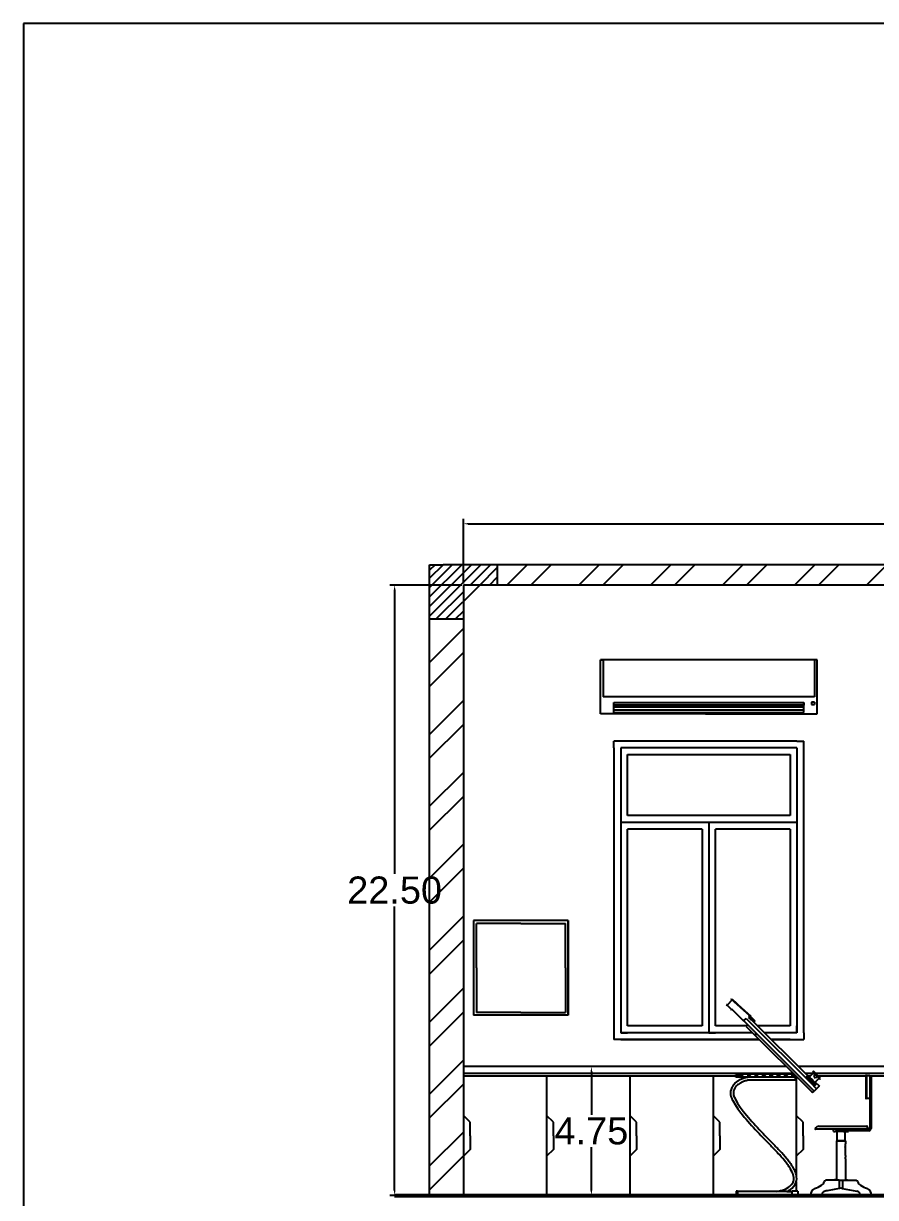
# Model space of a CAD drawing. Header units: inches. Extents: x -3799 to 177, y -208 to 0.
# Drawn here: x -3798.72 to -3767.3, y -180.42 to -137.14 of the extents above; entities that cross this region are included whole.
import ezdxf

# ---------------------------------------------------------------- set-up
doc = ezdxf.new("R2010")
doc.units = ezdxf.units.IN
doc.header["$MEASUREMENT"] = 0
doc.styles.get("Standard").update_dxf_attribs({"font": 'arial.ttf'})
doc.dimstyles.get("Standard").update_dxf_attribs({"dimtxt": 1, "dimasz": 0.18, "dimexe": 0.18, "dimexo": 0.0625, "dimgap": 0.09, "dimtad": 0, "dimtih": 1, "dimtoh": 1, "dimdec": 4, "dimzin": 0, "dimdsep": 46, "dimtxsty": 'Standard', "dimcen": 0.09, "dimadec": 0, "dimazin": 0, "dimtfac": 1, "dimtdec": 4, "dimtofl": 0, "dimtmove": 0, "dimatfit": 3, "dimfxl": 1, "dimtolj": 1, "dimtzin": 0, "dimarcsym": 0})

# ---------------------------------------------------------------- blocks, each defined once
blk = doc.blocks.new('*D51')
at = {"color": 0, "lineweight": -2, "transparency": 16777216}
for p, q in [((-3775.94, -175.595), (-3777.958, -175.595)), ((-3777.778, -175.775), (-3777.778, -177.371)), ((-3777.778, -180.165), (-3777.778, -178.568)), ((-3775.972, -180.345), (-3777.958, -180.345))]:
    blk.add_line(p, q, dxfattribs=at)
at = {"color": 0, "transparency": 16777216}
for points in [[(-3777.808, -175.775), (-3777.748, -175.775), (-3777.778, -175.595)], [(-3777.808, -180.165), (-3777.748, -180.165), (-3777.778, -180.345)]]:
    blk.add_solid(points, dxfattribs=at)
at = {"layer": 'Defpoints', "color": 0, "transparency": 16777216}
for p in [(-3775.878, -175.595), (-3777.778, -180.345), (-3775.909, -180.345)]:
    blk.add_point(p, dxfattribs=at)
at = {"color": 0, "transparency": 16777216, "insert": (-3777.778, -177.97), "char_height": 1, "attachment_point": 5}
blk.add_mtext('\\A1;4.75', dxfattribs=at)
blk = doc.blocks.new('*D52')
at = {"color": 0, "lineweight": -2, "transparency": 16777216}
for p, q in [((-3782.559, -157.845), (-3785.214, -157.845)), ((-3785.034, -158.025), (-3785.034, -168.494)), ((-3785.034, -180.165), (-3785.034, -169.695)), ((-3782.559, -180.345), (-3785.214, -180.345))]:
    blk.add_line(p, q, dxfattribs=at)
at = {"color": 0, "transparency": 16777216}
for points in [[(-3785.064, -158.025), (-3785.004, -158.025), (-3785.034, -157.845)], [(-3785.064, -180.165), (-3785.004, -180.165), (-3785.034, -180.345)]]:
    blk.add_solid(points, dxfattribs=at)
at = {"layer": 'Defpoints', "color": 0, "transparency": 16777216}
for p in [(-3782.497, -157.845), (-3785.034, -180.345), (-3782.497, -180.345)]:
    blk.add_point(p, dxfattribs=at)
at = {"color": 0, "transparency": 16777216, "insert": (-3785.034, -169.095), "char_height": 1, "attachment_point": 5}
blk.add_mtext('\\A1;22.50', dxfattribs=at)
blk = doc.blocks.new('*D53')
at = {"color": 0, "lineweight": -2, "transparency": 16777216}
for p, q in [((-3782.497, -157.782), (-3782.497, -155.405)), ((-3782.317, -155.585), (-3751.905, -155.585)), ((-3717.927, -155.585), (-3748.338, -155.585)), ((-3717.747, -157.782), (-3717.747, -155.405))]:
    blk.add_line(p, q, dxfattribs=at)
at = {"color": 0, "transparency": 16777216}
for points in [[(-3782.317, -155.555), (-3782.317, -155.615), (-3782.497, -155.585)], [(-3717.927, -155.555), (-3717.927, -155.615), (-3717.747, -155.585)]]:
    blk.add_solid(points, dxfattribs=at)
at = {"layer": 'Defpoints', "color": 0, "transparency": 16777216}
for p in [(-3717.747, -155.585), (-3782.497, -157.845), (-3717.747, -157.845)]:
    blk.add_point(p, dxfattribs=at)
at = {"color": 0, "transparency": 16777216, "insert": (-3750.122, -155.585), "char_height": 1, "attachment_point": 5}
blk.add_mtext('\\A1;64.75', dxfattribs=at)

msp = doc.modelspace()

# ---------------------------------------------------------------- hatches: boundary and pattern name
h = msp.add_hatch()
h.set_pattern_fill('ANSI32', color=256, scale=5)
h.set_pattern_definition([(45, (-3901.0842, -230.3038), (-1.325825, 1.325825), []), (45, (-3900.2004, -230.3038), (-1.325825, 1.325825), [])])
h.paths.add_polyline_path([(-3783.74675, -180.34483), (-3782.49675, -180.34483), (-3782.49675, -159.09464), (-3783.74675, -159.09464)])
h.paths.add_polyline_path([(-3718.99675, -157.8449), (-3718.99675, -157.09483), (-3781.24675, -157.09483), (-3781.24675, -157.8449)])
h.paths.add_polyline_path([(-3716.99675, -159.09464), (-3717.74675, -159.09464), (-3717.74675, -180.34483), (-3716.99675, -180.34483)])

# ---------------------------------------------------------------- linework, layer by layer
for p, q in [((-3798.72189, -137.14132), (-3798.72189, -207.14132)), ((-3698.72189, -137.14132), (-3798.72189, -137.14132)), ((-3783.74675, -157.93013), (-3782.91146, -157.09483)), ((-3783.74675, -158.28368), (-3782.5579, -157.09483)), ((-3783.74675, -158.63724), (-3782.20435, -157.09483)), ((-3783.74675, -158.99079), (-3781.8508, -157.09483)), ((-3783.24675, -157.09483), (-3783.74675, -157.59483)), ((-3783.54284, -157.09483), (-3783.74675, -157.29875)), ((-3782.24724, -157.84483), (-3781.49724, -157.09483)), ((-3781.24675, -157.09483), (-3781.24675, -157.84483)), ((-3781.89369, -157.84483), (-3781.24675, -157.1979)), ((-3783.1435, -159.09464), (-3781.89376, -157.8449)), ((-3781.54014, -157.84483), (-3781.24675, -157.55145)), ((-3783.49705, -159.09464), (-3782.49675, -158.09434)), ((-3782.78995, -159.09464), (-3782.49675, -158.80145)), ((-3783.74675, -159.09464), (-3782.49675, -159.09464)), ((-3769.44675, -160.59422), (-3777.44675, -160.59422)), ((-3777.44675, -162.59422), (-3777.44675, -160.59422)), ((-3777.44675, -160.59422), (-3777.34675, -160.59422)), ((-3777.34675, -160.59422), (-3777.34675, -161.96334)), ((-3769.54675, -160.59422), (-3769.54675, -161.96334)), ((-3769.44675, -162.59422), (-3769.44675, -160.59422)), ((-3769.54675, -161.96334), (-3777.34675, -161.96334)), ((-3776.94675, -162.54422), (-3776.94675, -162.16922)), ((-3776.94675, -162.16922), (-3769.94675, -162.16922)), ((-3769.94675, -162.26922), (-3776.94675, -162.26922)), ((-3769.94675, -162.54422), (-3769.94675, -162.16922)), ((-3769.94675, -162.16922), (-3769.94675, -162.26922)), ((-3769.54723, -162.15902), (-3769.66436, -162.15902)), ((-3769.66436, -162.15902), (-3769.66436, -162.24392)), ((-3769.66436, -162.24392), (-3769.54723, -162.24392)), ((-3769.54723, -162.15902), (-3769.54723, -162.24392)), ((-3773.57175, -162.59422), (-3777.44675, -162.59422)), ((-3769.94675, -162.34422), (-3776.94675, -162.34422)), ((-3776.94675, -162.54422), (-3776.94675, -162.44422)), ((-3776.94675, -162.44422), (-3769.94675, -162.44422)), ((-3776.94675, -162.54422), (-3773.44675, -162.54422)), ((-3773.57175, -162.59422), (-3769.44675, -162.59422)), ((-3773.44675, -162.54422), (-3769.94675, -162.54422)), ((-3769.94675, -162.54422), (-3769.94675, -162.34422)), ((-3770.19675, -163.59422), (-3776.94675, -163.59422)), ((-3776.94675, -163.84422), (-3776.94675, -163.59422)), ((-3770.19675, -163.59422), (-3769.94675, -163.59422)), ((-3769.94675, -174.34483), (-3769.94675, -163.59422)), ((-3776.94675, -163.84422), (-3776.94675, -174.59483)), ((-3776.69675, -163.84422), (-3776.69675, -174.34483)), ((-3770.19675, -163.84422), (-3776.69675, -163.84422)), ((-3776.69675, -163.84422), (-3776.69675, -164.09422)), ((-3773.44675, -163.84422), (-3773.69675, -163.84422)), ((-3770.19675, -163.84422), (-3770.44675, -163.84422)), ((-3770.19675, -163.84422), (-3770.19675, -174.34483)), ((-3776.94675, -164.09422), (-3776.94675, -174.59483)), ((-3776.44675, -166.34483), (-3776.44675, -164.09422)), ((-3776.44675, -164.09422), (-3773.69675, -164.09422)), ((-3773.69675, -164.09422), (-3770.44675, -164.09422)), ((-3770.44675, -164.09422), (-3770.44675, -166.34483)), ((-3770.19675, -166.59483), (-3776.69675, -166.59483)), ((-3770.44675, -166.34483), (-3776.44675, -166.34483)), ((-3773.44675, -166.59483), (-3773.44675, -174.34483)), ((-3776.44675, -174.09483), (-3776.44675, -166.84483)), ((-3773.69675, -166.84483), (-3776.44675, -166.84483)), ((-3773.69675, -166.84483), (-3773.69675, -174.09483)), ((-3773.19675, -174.09483), (-3773.19675, -166.84483)), ((-3770.44675, -166.84483), (-3773.19675, -166.84483)), ((-3770.44675, -166.84483), (-3770.44675, -174.09483)), ((-3782.12075, -170.21491), (-3782.12075, -173.70466)), ((-3778.63099, -170.21491), (-3782.12075, -170.21491)), ((-3780.37587, -170.31491), (-3782.02075, -170.31491)), ((-3782.02075, -171.95979), (-3782.02075, -170.31491)), ((-3780.37587, -170.31491), (-3778.73099, -170.31491)), ((-3778.73099, -171.95979), (-3778.73099, -170.31491)), ((-3778.63099, -170.21491), (-3778.63099, -173.70466)), ((-3778.63099, -173.70466), (-3778.63099, -170.21491)), ((-3782.02075, -171.95979), (-3782.02075, -173.60466)), ((-3778.73099, -171.95979), (-3778.73099, -173.60466)), ((-3772.62269, -173.10476), (-3772.6128, -173.09483)), ((-3772.78455, -173.3129), (-3772.79422, -173.3233)), ((-3772.79422, -173.3233), (-3772.77819, -173.33951)), ((-3772.77598, -173.30367), (-3772.75825, -173.32014)), ((-3772.75825, -173.32014), (-3772.76757, -173.33024)), ((-3772.76757, -173.33024), (-3772.75698, -173.34098)), ((-3772.76698, -173.35085), (-3772.75698, -173.34098)), ((-3772.63577, -173.48577), (-3772.62348, -173.4979)), ((-3772.59589, -173.50422), (-3772.58682, -173.49527)), ((-3778.63099, -173.70466), (-3782.12075, -173.70466)), ((-3780.37587, -173.60466), (-3782.02075, -173.60466)), ((-3780.37587, -173.60466), (-3778.73099, -173.60466)), ((-3772.07454, -173.82095), (-3772.07008, -173.8165)), ((-3772.07008, -173.8165), (-3772.06562, -173.82096)), ((-3771.96658, -173.79535), (-3771.95005, -173.81255)), ((-3771.90925, -173.85317), (-3771.89004, -173.87247)), ((-3771.90643, -173.75442), (-3771.89561, -173.74243)), ((-3771.87223, -173.8902), (-3771.87165, -173.89078)), ((-3771.87165, -173.89078), (-3771.87137, -173.89051)), ((-3771.8567, -173.85957), (-3771.81312, -173.90394)), ((-3771.81312, -173.90394), (-3771.81199, -173.9028)), ((-3771.75491, -173.90564), (-3771.79594, -173.94675)), ((-3771.78491, -173.8757), (-3771.75491, -173.90564)), ((-3771.83936, -174.34483), (-3776.69675, -174.34483)), ((-3776.69675, -174.34483), (-3776.44675, -174.34483)), ((-3773.69675, -174.09483), (-3776.44675, -174.09483)), ((-3773.44675, -174.34483), (-3773.19675, -174.34483)), ((-3772.05152, -174.09483), (-3773.19675, -174.09483)), ((-3772.07045, -174.11373), (-3772.06595, -174.10924)), ((-3772.06595, -174.11823), (-3772.07045, -174.11373)), ((-3771.72619, -174.40168), (-3771.71355, -174.38899)), ((-3771.72619, -174.40168), (-3771.67856, -174.40412)), ((-3771.72243, -174.42524), (-3771.71251, -174.41539)), ((-3771.71251, -174.41539), (-3771.7165, -174.41139)), ((-3771.67856, -174.40412), (-3771.67041, -174.39597)), ((-3770.44675, -174.09483), (-3771.6473, -174.09483)), ((-3770.19675, -174.34483), (-3771.39635, -174.34483)), ((-3770.19675, -174.34483), (-3770.19675, -174.09483)), ((-3769.94675, -174.34483), (-3769.94675, -174.59483)), ((-3771.58937, -174.59483), (-3776.94675, -174.59483)), ((-3776.69675, -174.59483), (-3776.94675, -174.59483)), ((-3776.69675, -174.59483), (-3771.58937, -174.59483)), ((-3770.44675, -174.59483), (-3771.1454, -174.59483)), ((-3771.1454, -174.59483), (-3769.94675, -174.59483)), ((-3770.58943, -175.59483), (-3782.49675, -175.59483)), ((-3761.65956, -175.59483), (-3770.14161, -175.59483)), ((-3770.33945, -175.84483), (-3782.49675, -175.84483)), ((-3772.44583, -175.94483), (-3782.49675, -175.94483)), ((-3779.4275, -175.94483), (-3779.4275, -180.34483)), ((-3776.35825, -175.94483), (-3776.35825, -180.34483)), ((-3773.289, -175.94483), (-3773.289, -180.34483)), ((-3772.44583, -175.89518), (-3772.44119, -175.89518)), ((-3772.44583, -175.89518), (-3772.44583, -175.89986)), ((-3772.30547, -175.89518), (-3772.31474, -175.89518)), ((-3772.1745, -175.89518), (-3772.17902, -175.89518)), ((-3772.17104, -175.89203), (-3772.1745, -175.89518)), ((-3772.14311, -175.86656), (-3772.13966, -175.86341)), ((-3772.13966, -175.86341), (-3772.13501, -175.86341)), ((-3772.03532, -175.89203), (-3772.03877, -175.89518)), ((-3772.03877, -175.89518), (-3772.03405, -175.89518)), ((-3772.00395, -175.86341), (-3772.00885, -175.86341)), ((-3772.00741, -175.86656), (-3772.00395, -175.86341)), ((-3771.90284, -175.89518), (-3771.90789, -175.89518)), ((-3771.89943, -175.89203), (-3771.90284, -175.89518)), ((-3771.87186, -175.86656), (-3771.86845, -175.86341)), ((-3771.86845, -175.86341), (-3771.86355, -175.86341)), ((-3771.76389, -175.89203), (-3771.76733, -175.89518)), ((-3771.76733, -175.89518), (-3771.7626, -175.89518)), ((-3771.73252, -175.86341), (-3771.73727, -175.86341)), ((-3771.73597, -175.86656), (-3771.73252, -175.86341)), ((-3771.63177, -175.89518), (-3771.6363, -175.89518)), ((-3771.62832, -175.89203), (-3771.63177, -175.89518)), ((-3771.60041, -175.86656), (-3771.59696, -175.86341)), ((-3771.59696, -175.86341), (-3771.59228, -175.86341)), ((-3771.49245, -175.89203), (-3771.49587, -175.89518)), ((-3771.46126, -175.86341), (-3771.4658, -175.86341)), ((-3771.4647, -175.86656), (-3771.46126, -175.86341)), ((-3770.21975, -175.98471), (-3770.21975, -179.5931)), ((-3769.60587, -175.84483), (-3769.89066, -175.84483)), ((-3769.8458, -175.98048), (-3769.8333, -175.99289)), ((-3769.82379, -175.95864), (-3769.81152, -175.97096)), ((-3769.7059, -175.94483), (-3769.79028, -175.94483)), ((-3769.77836, -175.97569), (-3769.76616, -175.98797)), ((-3769.69239, -176.05655), (-3769.67873, -176.0702)), ((-3769.67873, -176.0702), (-3769.67831, -176.06978)), ((-3769.64119, -176.05637), (-3769.64939, -176.06452)), ((-3769.54237, -176.20787), (-3769.62669, -176.12255)), ((-3769.61264, -176.08509), (-3769.62071, -176.09317)), ((-3769.61985, -175.79869), (-3769.61807, -175.7969)), ((-3769.61806, -175.80047), (-3769.61985, -175.79869)), ((-3769.3259, -176.03102), (-3769.58904, -175.76793)), ((-3769.53426, -176.17938), (-3769.5826, -176.13122)), ((-3769.52199, -175.89662), (-3769.45461, -175.96395)), ((-3769.51182, -176.0212), (-3769.51552, -176.01755)), ((-3761.40958, -175.84483), (-3769.51212, -175.84483)), ((-3769.5101, -176.01948), (-3769.51182, -176.0212)), ((-3767.65772, -175.94483), (-3769.4121, -175.94483)), ((-3769.35668, -176.06172), (-3769.36233, -176.05609)), ((-3769.35493, -176.05997), (-3769.35668, -176.06172)), ((-3767.56331, -175.92747), (-3767.52254, -175.92747)), ((-3767.5118, -175.93821), (-3767.5118, -175.96898)), ((-3763.51596, -175.94483), (-3767.5118, -175.94483)), ((-3767.5118, -175.97431), (-3767.5118, -175.96898)), ((-3767.5118, -175.96898), (-3767.5059, -175.96898)), ((-3767.46906, -175.96898), (-3767.4638, -175.96898)), ((-3767.4638, -175.96898), (-3767.4638, -175.97431)), ((-3769.62827, -176.55606), (-3769.62365, -176.56068)), ((-3769.62365, -176.56068), (-3769.61902, -176.55605)), ((-3769.53794, -176.29014), (-3769.56713, -176.31933)), ((-3769.56591, -176.50043), (-3769.56471, -176.50162)), ((-3769.56145, -176.50506), (-3769.56471, -176.50162)), ((-3769.55683, -176.50043), (-3769.56145, -176.50506)), ((-3769.53794, -176.29014), (-3769.55028, -176.27757)), ((-3769.53277, -176.22273), (-3769.54497, -176.21046)), ((-3769.51154, -176.20204), (-3769.53426, -176.17938)), ((-3769.51598, -176.26826), (-3769.52822, -176.25592)), ((-3769.37295, -176.30955), (-3769.36948, -176.313)), ((-3769.36948, -176.313), (-3769.37295, -176.31647)), ((-3772.46962, -176.78971), (-3772.47077, -176.7877)), ((-3767.5118, -176.76351), (-3767.5118, -177.83843)), ((-3782.24675, -177.6458), (-3782.49675, -177.3958)), ((-3779.1775, -177.6458), (-3779.4275, -177.3958)), ((-3776.10825, -177.6458), (-3776.35825, -177.3958)), ((-3773.039, -177.6458), (-3773.289, -177.3958)), ((-3769.96975, -177.6458), (-3770.21975, -177.3958)), ((-3782.24675, -178.1458), (-3782.24675, -177.6458)), ((-3779.1775, -178.1458), (-3779.1775, -177.6458)), ((-3776.10825, -178.1458), (-3776.10825, -177.6458)), ((-3773.039, -178.1458), (-3773.039, -177.6458)), ((-3769.96975, -178.1458), (-3769.96975, -177.6458)), ((-3769.37167, -177.79185), (-3767.62248, -177.79185)), ((-3767.62248, -177.79185), (-3767.62109, -177.79185)), ((-3767.60766, -177.80528), (-3767.60766, -177.81585)), ((-3782.24675, -178.1458), (-3782.24675, -178.6458)), ((-3779.1775, -178.1458), (-3779.1775, -178.6458)), ((-3776.10825, -178.1458), (-3776.10825, -178.6458)), ((-3773.039, -178.1458), (-3773.039, -178.6458)), ((-3769.96975, -178.1458), (-3769.96975, -178.6458)), ((-3768.84586, -177.97452), (-3768.84586, -177.98296)), ((-3768.84586, -177.98296), (-3768.79259, -177.98296)), ((-3768.73469, -177.95296), (-3768.73469, -177.9583)), ((-3768.73469, -177.9583), (-3768.72959, -177.9583)), ((-3768.35116, -177.98296), (-3768.29821, -177.98282)), ((-3768.29821, -177.98282), (-3768.29821, -177.97452)), ((-3782.24675, -178.6458), (-3782.49675, -178.8958)), ((-3779.1775, -178.6458), (-3779.4275, -178.8958)), ((-3776.10825, -178.6458), (-3776.35825, -178.8958)), ((-3773.039, -178.6458), (-3773.289, -178.8958)), ((-3771.08855, -178.42793), (-3771.08534, -178.43118)), ((-3769.96975, -178.6458), (-3770.21975, -178.8958)), ((-3768.73311, -178.33332), (-3768.73311, -178.32818)), ((-3768.42307, -178.44339), (-3768.4108, -178.44338)), ((-3768.42307, -178.50236), (-3768.4108, -178.50236)), ((-3768.42307, -178.5664), (-3768.42307, -178.55439)), ((-3768.42307, -178.55439), (-3768.4108, -178.55439)), ((-3768.42307, -178.62535), (-3768.4108, -178.62535)), ((-3768.42307, -178.6894), (-3768.4108, -178.6894)), ((-3768.42307, -178.74836), (-3768.4108, -178.74836)), ((-3768.4108, -178.55439), (-3768.41083, -178.50236)), ((-3768.4108, -178.33332), (-3768.4108, -178.32818)), ((-3768.4108, -178.6894), (-3768.4108, -178.62535)), ((-3768.4108, -178.8124), (-3768.4108, -178.74836)), ((-3768.42307, -178.8124), (-3768.4108, -178.8124)), ((-3768.42307, -178.87138), (-3768.4108, -178.87137)), ((-3768.42307, -178.93541), (-3768.4108, -178.93542)), ((-3768.42307, -178.99439), (-3768.4108, -178.99439)), ((-3770.21975, -179.85371), (-3770.21975, -180.18588)), ((-3782.49675, -180.34483), (-3783.74675, -180.34483)), ((-3782.49675, -180.34483), (-3779.49675, -180.34483)), ((-3772.43593, -180.18588), (-3772.43593, -180.34483)), ((-3772.43593, -180.34483), (-3768.93593, -180.34483)), ((-3772.38619, -180.20182), (-3772.38619, -180.18588)), ((-3772.38619, -180.23358), (-3772.38619, -180.20182)), ((-3772.38619, -180.20182), (-3772.37388, -180.20182)), ((-3770.56955, -180.20182), (-3770.39107, -180.20182)), ((-3770.39107, -180.3289), (-3770.39108, -180.32242)), ((-3770.39107, -180.20182), (-3770.39107, -180.18588)), ((-3770.39107, -180.3289), (-3770.39107, -180.34484)), ((-3770.16414, -180.18588), (-3770.16414, -180.34483)), ((-3768.53296, -180.08992), (-3767.9826, -180.18688))]:
    msp.add_line(p, q)
at = {"lineweight": -3}
for p, q in [((-3783.74675, -180.34483), (-3783.74675, -157.09483)), ((-3783.74675, -157.09483), (-3783.24675, -157.09483)), ((-3716.99675, -157.09483), (-3783.24675, -157.09483)), ((-3782.49675, -157.8449), (-3782.49675, -180.34483)), ((-3717.74675, -157.8449), (-3782.49675, -157.8449))]:
    msp.add_line(p, q, dxfattribs=at)
at = {"color": 7}
for points in [[(-3771.93705, -173.72386), (-3772.62269, -173.10476)], [(-3772.6128, -173.09483), (-3772.56835, -173.13497)], [(-3772.6055, -173.12028), (-3772.59597, -173.11004)], [(-3772.78455, -173.3129), (-3772.77598, -173.30367)], [(-3772.76698, -173.35085), (-3772.77819, -173.33951)], [(-3772.58818, -173.13591), (-3772.75825, -173.32014)], [(-3772.75698, -173.34098), (-3772.62481, -173.47492)], [(-3772.63577, -173.48577), (-3772.61603, -173.46623)], [(-3772.61274, -173.48716), (-3772.62348, -173.4979)], [(-3772.61603, -173.46623), (-3772.16675, -173.91299)], [(-3772.61274, -173.48715), (-3772.59589, -173.50422)], [(-3772.57881, -173.12553), (-3772.42616, -173.26336)], [(-3772.56835, -173.13497), (-3772.57829, -173.14484)], [(-3772.48505, -173.21019), (-3772.48501, -173.21023)], [(-3772.48501, -173.21023), (-3771.89561, -173.74243)], [(-3772.42132, -173.26773), (-3772.43119, -173.27767)], [(-3772.41846, -173.28916), (-3772.40856, -173.27926)], [(-3772.16675, -173.91299), (-3772.07454, -173.82095)], [(-3769.56591, -176.50043), (-3772.16007, -173.90632)], [(-3772.06562, -173.82096), (-3769.56502, -176.32168)], [(-3771.97625, -173.73888), (-3771.94975, -173.7124)], [(-3771.96426, -173.75085), (-3771.97625, -173.73888)], [(-3771.96658, -173.79535), (-3771.94505, -173.77397)], [(-3771.96426, -173.75085), (-3771.93706, -173.72386)], [(-3771.87073, -173.86548), (-3771.95493, -173.78379)], [(-3771.95433, -173.741), (-3771.80209, -173.89292)], [(-3771.90925, -173.85317), (-3771.95005, -173.81255)], [(-3771.94505, -173.77397), (-3771.8567, -173.85957)], [(-3771.93714, -173.72377), (-3771.78491, -173.8757)], [(-3771.89416, -173.82327), (-3771.88303, -173.81214)], [(-3771.89004, -173.87247), (-3771.87223, -173.8902)], [(-3771.88392, -173.87856), (-3771.86078, -173.85562)], [(-3771.87137, -173.89051), (-3771.84856, -173.86785)], [(-3771.86187, -173.88107), (-3769.76892, -175.96612)], [(-3771.80209, -173.89292), (-3771.81199, -173.9028)], [(-3772.01156, -174.05493), (-3772.06595, -174.10924)], [(-3772.06595, -174.11823), (-3769.62827, -176.55606)], [(-3771.70124, -174.36514), (-3771.74166, -174.40586)], [(-3771.74166, -174.40586), (-3771.72243, -174.42524)], [(-3771.7165, -174.41139), (-3771.72619, -174.40168)], [(-3771.70711, -174.39541), (-3771.71355, -174.38899)], [(-3771.6972, -174.38557), (-3771.70711, -174.39541)], [(-3771.6972, -174.38557), (-3771.67856, -174.40412)], [(-3772.44583, -175.98471), (-3772.44583, -175.89986)], [(-3771.9752, -175.98471), (-3772.44583, -175.98471)], [(-3772.44119, -175.89518), (-3772.31474, -175.89518)], [(-3772.30547, -175.89518), (-3772.17902, -175.89518)], [(-3772.17902, -175.98471), (-3772.30547, -175.98471)], [(-3772.17104, -175.89203), (-3772.14311, -175.86656)], [(-3772.04346, -175.98471), (-3772.1696, -175.98471)], [(-3772.13501, -175.86341), (-3772.00885, -175.86341)], [(-3772.00741, -175.86656), (-3772.03532, -175.89203)], [(-3772.03405, -175.89518), (-3771.90789, -175.89518)], [(-3770.19958, -175.98471), (-3771.9752, -175.98471)], [(-3770.25727, -176.09225), (-3771.96738, -176.09225)], [(-3771.89943, -175.89203), (-3771.87186, -175.86656)], [(-3771.86355, -175.86341), (-3771.73727, -175.86341)], [(-3771.73597, -175.86656), (-3771.76389, -175.89203)], [(-3771.7626, -175.89518), (-3771.6363, -175.89518)], [(-3771.62832, -175.89203), (-3771.60041, -175.86656)], [(-3771.59228, -175.86341), (-3771.4658, -175.86341)], [(-3771.49587, -175.89518), (-3771.36018, -175.89518)], [(-3771.4647, -175.86656), (-3771.49245, -175.89203)], [(-3771.36018, -175.89518), (-3771.32537, -175.86341)], [(-3771.32537, -175.86341), (-3771.18979, -175.86341)], [(-3771.18979, -175.86341), (-3771.22463, -175.89518)], [(-3771.22463, -175.89518), (-3771.08906, -175.89518)], [(-3771.08906, -175.89518), (-3771.05424, -175.86341)], [(-3771.05424, -175.86341), (-3770.91837, -175.86341)], [(-3770.91837, -175.86341), (-3770.95318, -175.89518)], [(-3770.95318, -175.89518), (-3770.81747, -175.89518)], [(-3770.81747, -175.89518), (-3770.78265, -175.86341)], [(-3770.78265, -175.86341), (-3770.64714, -175.86341)], [(-3770.64714, -175.86341), (-3770.68154, -175.89518)], [(-3770.68154, -175.89518), (-3770.54603, -175.89518)], [(-3770.54603, -175.89518), (-3770.51121, -175.86341)], [(-3770.51121, -175.86341), (-3770.37565, -175.86341)], [(-3770.37565, -175.86341), (-3770.41047, -175.89518)], [(-3770.41047, -175.89518), (-3770.28911, -175.89518)], [(-3770.41047, -175.89518), (-3770.28911, -175.89518)], [(-3770.40558, -175.89518), (-3770.28911, -175.89518)], [(-3770.25727, -175.98471), (-3770.25727, -176.02871), (-3770.25727, -176.09225)], [(-3769.87612, -176.01056), (-3769.80006, -175.93509)], [(-3769.83321, -175.99279), (-3769.81152, -175.97096)], [(-3769.82332, -175.98284), (-3769.68943, -176.11673)], [(-3769.77836, -175.97569), (-3769.7583, -175.95535)], [(-3769.76616, -175.98797), (-3769.74582, -175.96777)], [(-3769.69239, -176.05655), (-3769.76344, -175.98527)], [(-3769.7583, -175.95535), (-3769.73464, -175.97923)], [(-3769.75656, -175.97843), (-3769.68073, -176.05397)], [(-3769.74604, -175.96799), (-3769.5826, -176.13122)], [(-3769.58979, -175.82876), (-3769.73746, -175.97639)], [(-3769.68943, -176.11672), (-3769.64557, -176.16058)], [(-3769.68073, -176.05396), (-3769.64424, -176.0903)], [(-3769.67831, -176.06978), (-3769.66123, -176.0527)], [(-3769.65312, -176.08145), (-3769.63463, -176.06297)], [(-3769.61046, -176.12464), (-3769.64658, -176.08794)], [(-3769.64119, -176.05637), (-3769.61264, -176.08509)], [(-3769.63779, -176.09688), (-3769.6192, -176.07849)], [(-3769.62669, -176.12255), (-3769.60908, -176.10515)], [(-3769.58904, -175.76793), (-3769.61807, -175.7969)], [(-3769.61806, -175.80047), (-3769.60454, -175.81399)], [(-3769.53537, -176.20091), (-3769.61047, -176.12465)], [(-3769.60454, -175.81399), (-3769.52199, -175.89662)], [(-3769.57968, -175.95423), (-3769.52199, -175.89662)], [(-3769.57968, -175.95423), (-3769.51552, -176.01755)], [(-3769.38674, -176.03172), (-3769.53426, -176.17938)], [(-3769.45461, -175.96395), (-3769.5101, -176.01948)], [(-3769.36233, -176.05609), (-3769.45461, -175.96395)], [(-3769.35493, -176.05997), (-3769.3259, -176.03102)], [(-3767.65772, -175.93875), (-3767.65772, -176.76353)], [(-3767.64641, -175.92747), (-3767.56331, -175.92747)], [(-3767.61769, -176.77481), (-3767.61769, -175.92747)], [(-3767.5118, -175.97431), (-3767.5118, -176.76351)], [(-3767.5059, -175.96898), (-3767.46906, -175.96898)], [(-3767.4638, -175.97431), (-3767.4638, -177.8749)], [(-3769.64557, -176.16058), (-3769.53933, -176.26682)], [(-3769.61902, -176.55605), (-3769.56471, -176.50162)], [(-3769.4715, -176.41495), (-3769.56895, -176.31751)], [(-3769.48376, -176.42719), (-3769.55683, -176.50043)], [(-3769.55019, -176.27748), (-3769.52822, -176.25592)], [(-3769.54497, -176.21046), (-3769.52401, -176.1896)], [(-3769.53794, -176.29014), (-3769.4652, -176.21769)], [(-3769.53277, -176.22273), (-3769.51154, -176.20204)], [(-3769.519, -176.1641), (-3769.37295, -176.30955)], [(-3769.37295, -176.31647), (-3769.48376, -176.42719)], [(-3772.56352, -176.84212), (-3772.4782, -176.99499), (-3772.37884, -177.14811), (-3772.26977, -177.29828)], [(-3772.46962, -176.78971), (-3772.38604, -176.93946), (-3772.29017, -177.0872), (-3772.18458, -177.23258)], [(-3767.5118, -176.77481), (-3767.64642, -176.77481)], [(-3767.60766, -177.81585), (-3767.60766, -177.89769)], [(-3768.84586, -177.97452), (-3768.84586, -177.90532)], [(-3768.35116, -177.98296), (-3768.38418, -177.98296), (-3768.42434, -177.98296), (-3768.47028, -177.98296), (-3768.52005, -177.98296), (-3768.57203, -177.98296), (-3768.62385, -177.98296), (-3768.67378, -177.98296), (-3768.71941, -177.98296), (-3768.75974, -177.98296), (-3768.79259, -177.98296)], [(-3768.73469, -177.95296), (-3768.73469, -177.90533)], [(-3767.54162, -177.9583), (-3768.72959, -177.9583)], [(-3768.7194, -178.32818), (-3768.7194, -177.98296)], [(-3768.48543, -177.98296), (-3768.4706, -177.98296), (-3768.42435, -177.98296), (-3768.38416, -177.98296), (-3768.35116, -177.98296)], [(-3768.42467, -178.32818), (-3768.42467, -177.98296)], [(-3768.29821, -177.97452), (-3768.29821, -177.90538)], [(-3768.41082, -178.32818), (-3768.60155, -178.32818), (-3768.6301, -178.32818), (-3768.73313, -178.32818)], [(-3768.73311, -178.33332), (-3768.73311, -178.44338), (-3768.73311, -178.50236), (-3768.73311, -178.56639), (-3768.73311, -178.62536), (-3768.73311, -178.68941), (-3768.73311, -178.74837), (-3768.73311, -178.8124), (-3768.73311, -178.87137), (-3768.73311, -178.93542), (-3768.73311, -178.9944), (-3768.73311, -179.7439)], [(-3768.4108, -178.33939), (-3768.6009, -178.33939), (-3768.73311, -178.33939)], [(-3768.42307, -178.44339), (-3768.42307, -178.50236)], [(-3768.42307, -178.5664), (-3768.42307, -178.62535)], [(-3768.42307, -178.6894), (-3768.42307, -178.74836)], [(-3768.4108, -178.33332), (-3768.4108, -178.44338)], [(-3768.42307, -178.8124), (-3768.42307, -178.87138)], [(-3768.42307, -178.93541), (-3768.42307, -178.99439)], [(-3768.4108, -178.87137), (-3768.4108, -178.93542)], [(-3768.4108, -178.99439), (-3768.4108, -179.74389)], [(-3768.88784, -179.78782), (-3769.12991, -179.78782)], [(-3768.63646, -179.78782), (-3768.69403, -179.78782), (-3768.74939, -179.78782), (-3768.79753, -179.78782), (-3768.83756, -179.78782), (-3768.89116, -179.78782)], [(-3768.74157, -179.75418), (-3768.89114, -179.78782)], [(-3768.64475, -179.78782), (-3768.64475, -180.06949)], [(-3768.63646, -179.78782), (-3768.57204, -179.78782), (-3768.5076, -179.78782), (-3768.45166, -179.78782)], [(-3768.49947, -180.06949), (-3768.49947, -179.78782)], [(-3768.45167, -179.78782), (-3768.44494, -179.78782), (-3768.43226, -179.78782)], [(-3768.43227, -179.78782), (-3768.38735, -179.78782), (-3768.25276, -179.78782)], [(-3768.40251, -179.75418), (-3768.25276, -179.78782)], [(-3768.25624, -179.78782), (-3768.01417, -179.78782)], [(-3772.38619, -180.20808), (-3772.43594, -180.20808)], [(-3772.38619, -180.18588), (-3772.43593, -180.18588)], [(-3772.33498, -180.32264), (-3772.43593, -180.32264)], [(-3772.38619, -180.23358), (-3772.38619, -180.26537)], [(-3772.38619, -180.26536), (-3772.38619, -180.34483)], [(-3772.20932, -180.32264), (-3772.38619, -180.32264)], [(-3770.56955, -180.20182), (-3772.37388, -180.20182)], [(-3770.82925, -180.32242), (-3770.39108, -180.32242)], [(-3770.16414, -180.18588), (-3770.39107, -180.18588)], [(-3770.39107, -180.18588), (-3770.39107, -180.34483)], [(-3770.39107, -180.26536), (-3770.39107, -180.29389)], [(-3768.57211, -180.08277), (-3769.08061, -180.17282), (-3769.12129, -180.17985), (-3769.16162, -180.18688)], [(-3768.53296, -180.08992), (-3768.64475, -180.06949)], [(-3768.57211, -180.08277), (-3768.49947, -180.06949)]]:
    msp.add_lwpolyline(points, dxfattribs=at)
at = {"color": 7, "ltscale": 0.094208}
msp.add_lwpolyline([(-3771.9752, -175.98471), (-3772.03405, -175.98471)], dxfattribs=at)
at = {"lineweight": 53}
msp.add_lwpolyline([(-3785.03427, -180.34483), (-3714.64281, -180.34483)], dxfattribs=at)
for centre, radius, start, end in [((-3772.09677, -176.60038), 0.5472, 121.538565, 133.727556), ((-3771.90047, -176.88432), 0.89207, 114.55589, 122.745339), ((-3771.44498, -178.07441), 2.16532, 108.693615, 112.430872), ((-3771.44498, -178.07441), 2.05778, 108.693615, 112.374264), ((-3771.84486, -176.90412), 0.9286, 98.068748, 108.465202), ((-3771.84486, -176.90412), 0.82107, 98.581808, 108.465202), ((-3767.64644, -175.93875), 0.01128, 89.839283, 180), ((-3767.52254, -175.93821), 0.01074, 0, 90), ((-3772.19572, -176.57201), 0.45344, 171.409403, 194.530283), ((-3772.10993, -176.60238), 0.54307, 154.601147, 169.592386), ((-3772.14503, -176.59284), 0.50731, 142.509212, 153.874526), ((-3772.01189, -176.70248), 0.67972, 132.949078, 142.006795), ((-3772.22156, -176.57407), 0.32065, 170.355469, 193.990484), ((-3772.10993, -176.60238), 0.43554, 154.691245, 169.143899), ((-3772.14503, -176.59284), 0.39978, 142.575669, 153.777227), ((-3772.01189, -176.70248), 0.57218, 127.670008, 141.958804), ((-3771.90047, -176.88432), 0.78454, 114.698723, 125.995293), ((-3771.84673, -176.42164), 0.83102, 198.532657, 210.396432), ((-3771.84673, -176.42164), 0.72348, 198.532657, 210.396432), ((-3767.64644, -176.76353), 0.01128, 180, 270.122962), ((-3761.05555, -168.12833), 14.48609, 219.273075, 225.751181), ((-3761.05555, -168.12833), 14.37855, 219.285332, 225.751181), ((-3769.37084, -177.9598), 0.16795, 90.284135, 155.494219), ((-3767.62109, -177.80528), 0.01342, 0, 90), ((-3767.57893, -177.83843), 0.06712, 269.982739, 0), ((-3767.54642, -177.87582), 0.08262, 273.332106, 0.633192), ((-3769.51389, -177.89459), 0.01074, 155.494219, 270.004416), ((-3767.61502, -177.89819), 0.00738, 275.184052, 3.934595), ((-3686.85351, -99.01481), 115.87438, 223.3145191, 223.5072895), ((-3686.85351, -99.01481), 115.76685, 223.3145191, 223.5072895), ((-3772.82236, -180.70582), 2.82591, 37.336192, 44.865309), ((-3772.82236, -180.70582), 2.71838, 37.305221, 44.865309), ((-3774.41594, -182.09171), 4.8278, 36.984229, 38.926087), ((-3774.41594, -182.09171), 4.93534, 37.001994, 38.908501), ((-3771.47573, -179.91986), 1.28061, 31.360537, 38.571292), ((-3771.47573, -179.91986), 1.17307, 31.238002, 38.642044), ((-3771.54641, -180.03982), 1.29739, 22.563066, 34.150048), ((-3771.54641, -180.03982), 1.40493, 25.734441, 34.038806), ((-3770.95479, -179.77493), 0.64966, 3.794948, 21.010017), ((-3770.95479, -179.77493), 0.75719, 9.207716, 27.11683), ((-3770.85549, -179.55496), 0.59813, 304.347634, 325.747598), ((-3770.85549, -179.55496), 0.70567, 299.810164, 325.498414), ((-3770.56812, -179.73175), 0.26156, 322.324747, 359.960459), ((-3770.56812, -179.73175), 0.3691, 322.84578, 12.197443), ((-3769.95984, -178.89778), 1.26397, 289.005445, 301.993249), ((-3769.38877, -179.79513), 0.20056, 299.448628, 344.519817), ((-3769.12344, -179.86056), 0.07302, 95.081354, 170.620817), ((-3768.74348, -179.74399), 0.01037, 280.628399, 0.508284), ((-3768.39989, -179.74359), 0.01091, 181.632437, 256.131683), ((-3768.02078, -179.86056), 0.07302, 9.379183, 84.918646), ((-3767.75545, -179.79513), 0.20056, 195.480183, 240.551372), ((-3767.18438, -178.89778), 1.26397, 238.006751, 250.994555), ((-3766.75821, 156.28666), 336.65344, 269.0722245, 269.1408472), ((-3769.85352, -131.6712), 48.69689, 267.701952, 268.229213), ((-3773.15497, -131.6811), 48.69689, 272.114389, 272.737434), ((-3770.95249, -180.19021), 0.01161, 270.501138, 279.329046), ((-3771.59911, -176.94629), 3.31934, 281.26639, 283.936473), ((-3770.97079, -179.37084), 0.81524, 282.117084, 303.736969), ((-3770.97079, -179.37084), 0.92278, 295.773842, 300.338604), ((-3769.43636, -180.32816), 0.26054, 115.425749, 183.669668), ((-3769.1373, -180.32351), 0.13878, 100.092288, 188.836642), ((-3768.00692, -180.32351), 0.13878, 351.163358, 79.907712), ((-3767.70786, -180.32816), 0.26054, 356.330332, 64.574251)]:
    msp.add_arc(centre, radius, start, end)
at = {"color": 7}
msp.add_arc((-3769.11969, -5292.25668), 5114.35136, 89.98273912, 90.00441612, dxfattribs=at)

# ---------------------------------------------------------------- dimensions: what is measured, and where the dimension line sits
dim = msp.add_linear_dim(base=(-3717.74675, -155.58477), p1=(-3782.49675, -157.8449), p2=(-3717.74675, -157.8449), dimstyle='Standard', override={"dimdec": 2})
dim.commit()
dim.dimension.update_dxf_attribs({"geometry": '*D53', "text_midpoint": (-3750.12175, -155.58477)})
dim = msp.add_linear_dim(base=(-3785.03427, -180.34483), p1=(-3782.49675, -157.8449), p2=(-3782.49675, -180.34483), angle=90, dimstyle='Standard', override={"dimdec": 2})
dim.commit()
dim.dimension.update_dxf_attribs({"geometry": '*D52', "text_midpoint": (-3785.03427, -169.09487)})
dim = msp.add_linear_dim(base=(-3777.77799, -180.34483), p1=(-3775.87799, -175.59483), p2=(-3775.90909, -180.34483), angle=90, dimstyle='Standard', override={"dimdec": 2})
dim.commit()
dim.dimension.update_dxf_attribs({"geometry": '*D51', "text_midpoint": (-3777.77799, -177.96983), "dimtype": 160})

doc.saveas('drawing.dxf')
